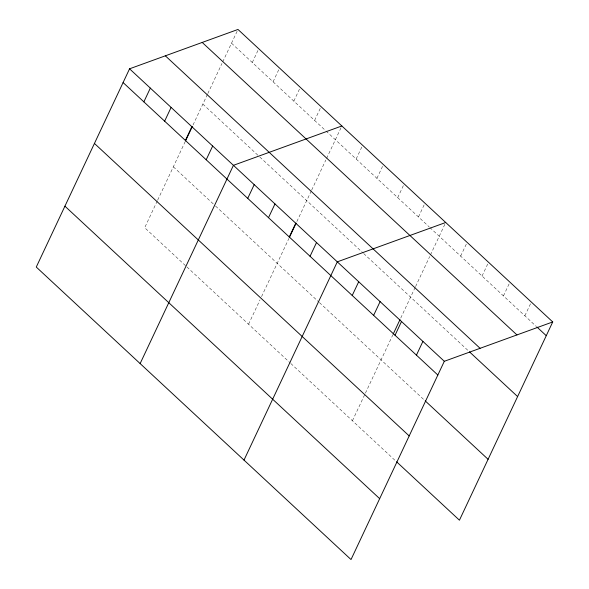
<?xml version="1.0" encoding="UTF-8"?>
<svg xmlns="http://www.w3.org/2000/svg" width="589" height="589" viewBox="0 0 589 589"><rect width="100%" height="100%" fill="white"/><g stroke="black" fill="none" stroke-linecap="round" stroke-linejoin="round"><path stroke-width="0.44" stroke-dasharray="2.94 2.21" d="M157.292 200.915L144.688 227.707L186.234 266.316M157.675 200.105L185.071 141.89M193.023 125.001L207.446 94.343M207.829 93.533L221.965 63.494M222.723 61.874L237.603 30.26M252.283 62.508L258.755 48.754M273.06 81.812L279.532 68.059M293.83 101.117L300.302 87.363M314.607 120.421L321.079 106.668M248.558 324.23L260.014 299.875M261.545 296.628L288.941 238.412M296.885 221.523L311.309 190.865M311.691 190.056L325.827 160.017M326.593 158.397L341.848 125.972M356.154 159.023L362.625 145.277M376.923 178.327L383.395 164.581M397.7 197.632L404.172 183.886M418.47 216.936L424.941 203.19M352.421 420.752L365.033 393.96M365.408 393.15L392.804 334.935M400.756 318.045L415.179 287.388M415.562 286.578L429.698 256.539M430.456 254.912L445.718 222.495M460.65 256.134L467.121 242.381M482.052 276.02L488.524 262.274M503.455 295.914L509.927 282.16M524.858 315.8L531.33 302.047M231.514 43.203L325.327 130.383M325.997 131.001L429.197 226.905M429.867 227.523L536.226 326.365M202.859 104.091L259.153 156.394M259.823 157.02L363.015 252.917M363.685 253.542L468.785 351.206M173.343 166.82L214.889 205.428M215.559 206.054L318.752 301.951M319.422 302.577L423.881 399.644M186.904 266.942L290.105 362.839M290.775 363.465L395.226 460.532"/><path stroke-width="0.88" d="M129.565 68.803L36.268 267.06L351.015 559.55L444.312 361.293L552.732 321.94L237.985 29.45L129.565 68.803L444.312 361.293M143.863 101.86L150.335 88.107M164.64 121.157L171.112 107.412M185.41 140.462L191.881 126.716M185.454 141.088L192.264 126.606M206.187 159.766L212.658 146.02M140.138 363.582L233.428 165.325L341.848 125.972M247.733 198.375L254.205 184.629M268.503 217.68L274.975 203.934M289.28 236.984L295.752 223.238M289.317 237.603L296.127 223.128M310.05 256.289L316.521 242.543M244.001 460.105L337.298 261.847L445.718 222.495M352.229 295.487L358.701 281.733M373.632 315.373L380.104 301.62M393.187 334.125L399.997 319.65M395.035 335.266L401.507 321.513M416.438 355.152L422.909 341.399M552.732 321.94L459.435 520.197L396.566 461.776M536.896 326.991L546.261 335.686M202.204 42.437L516.951 334.927M165.34 55.815L480.087 348.305M469.455 351.824L517.606 396.574M123.094 82.556L437.841 375.038M425.221 400.888L488.09 459.31M94.439 143.444L409.186 435.926M64.923 206.172L379.669 498.662"/></g></svg>
